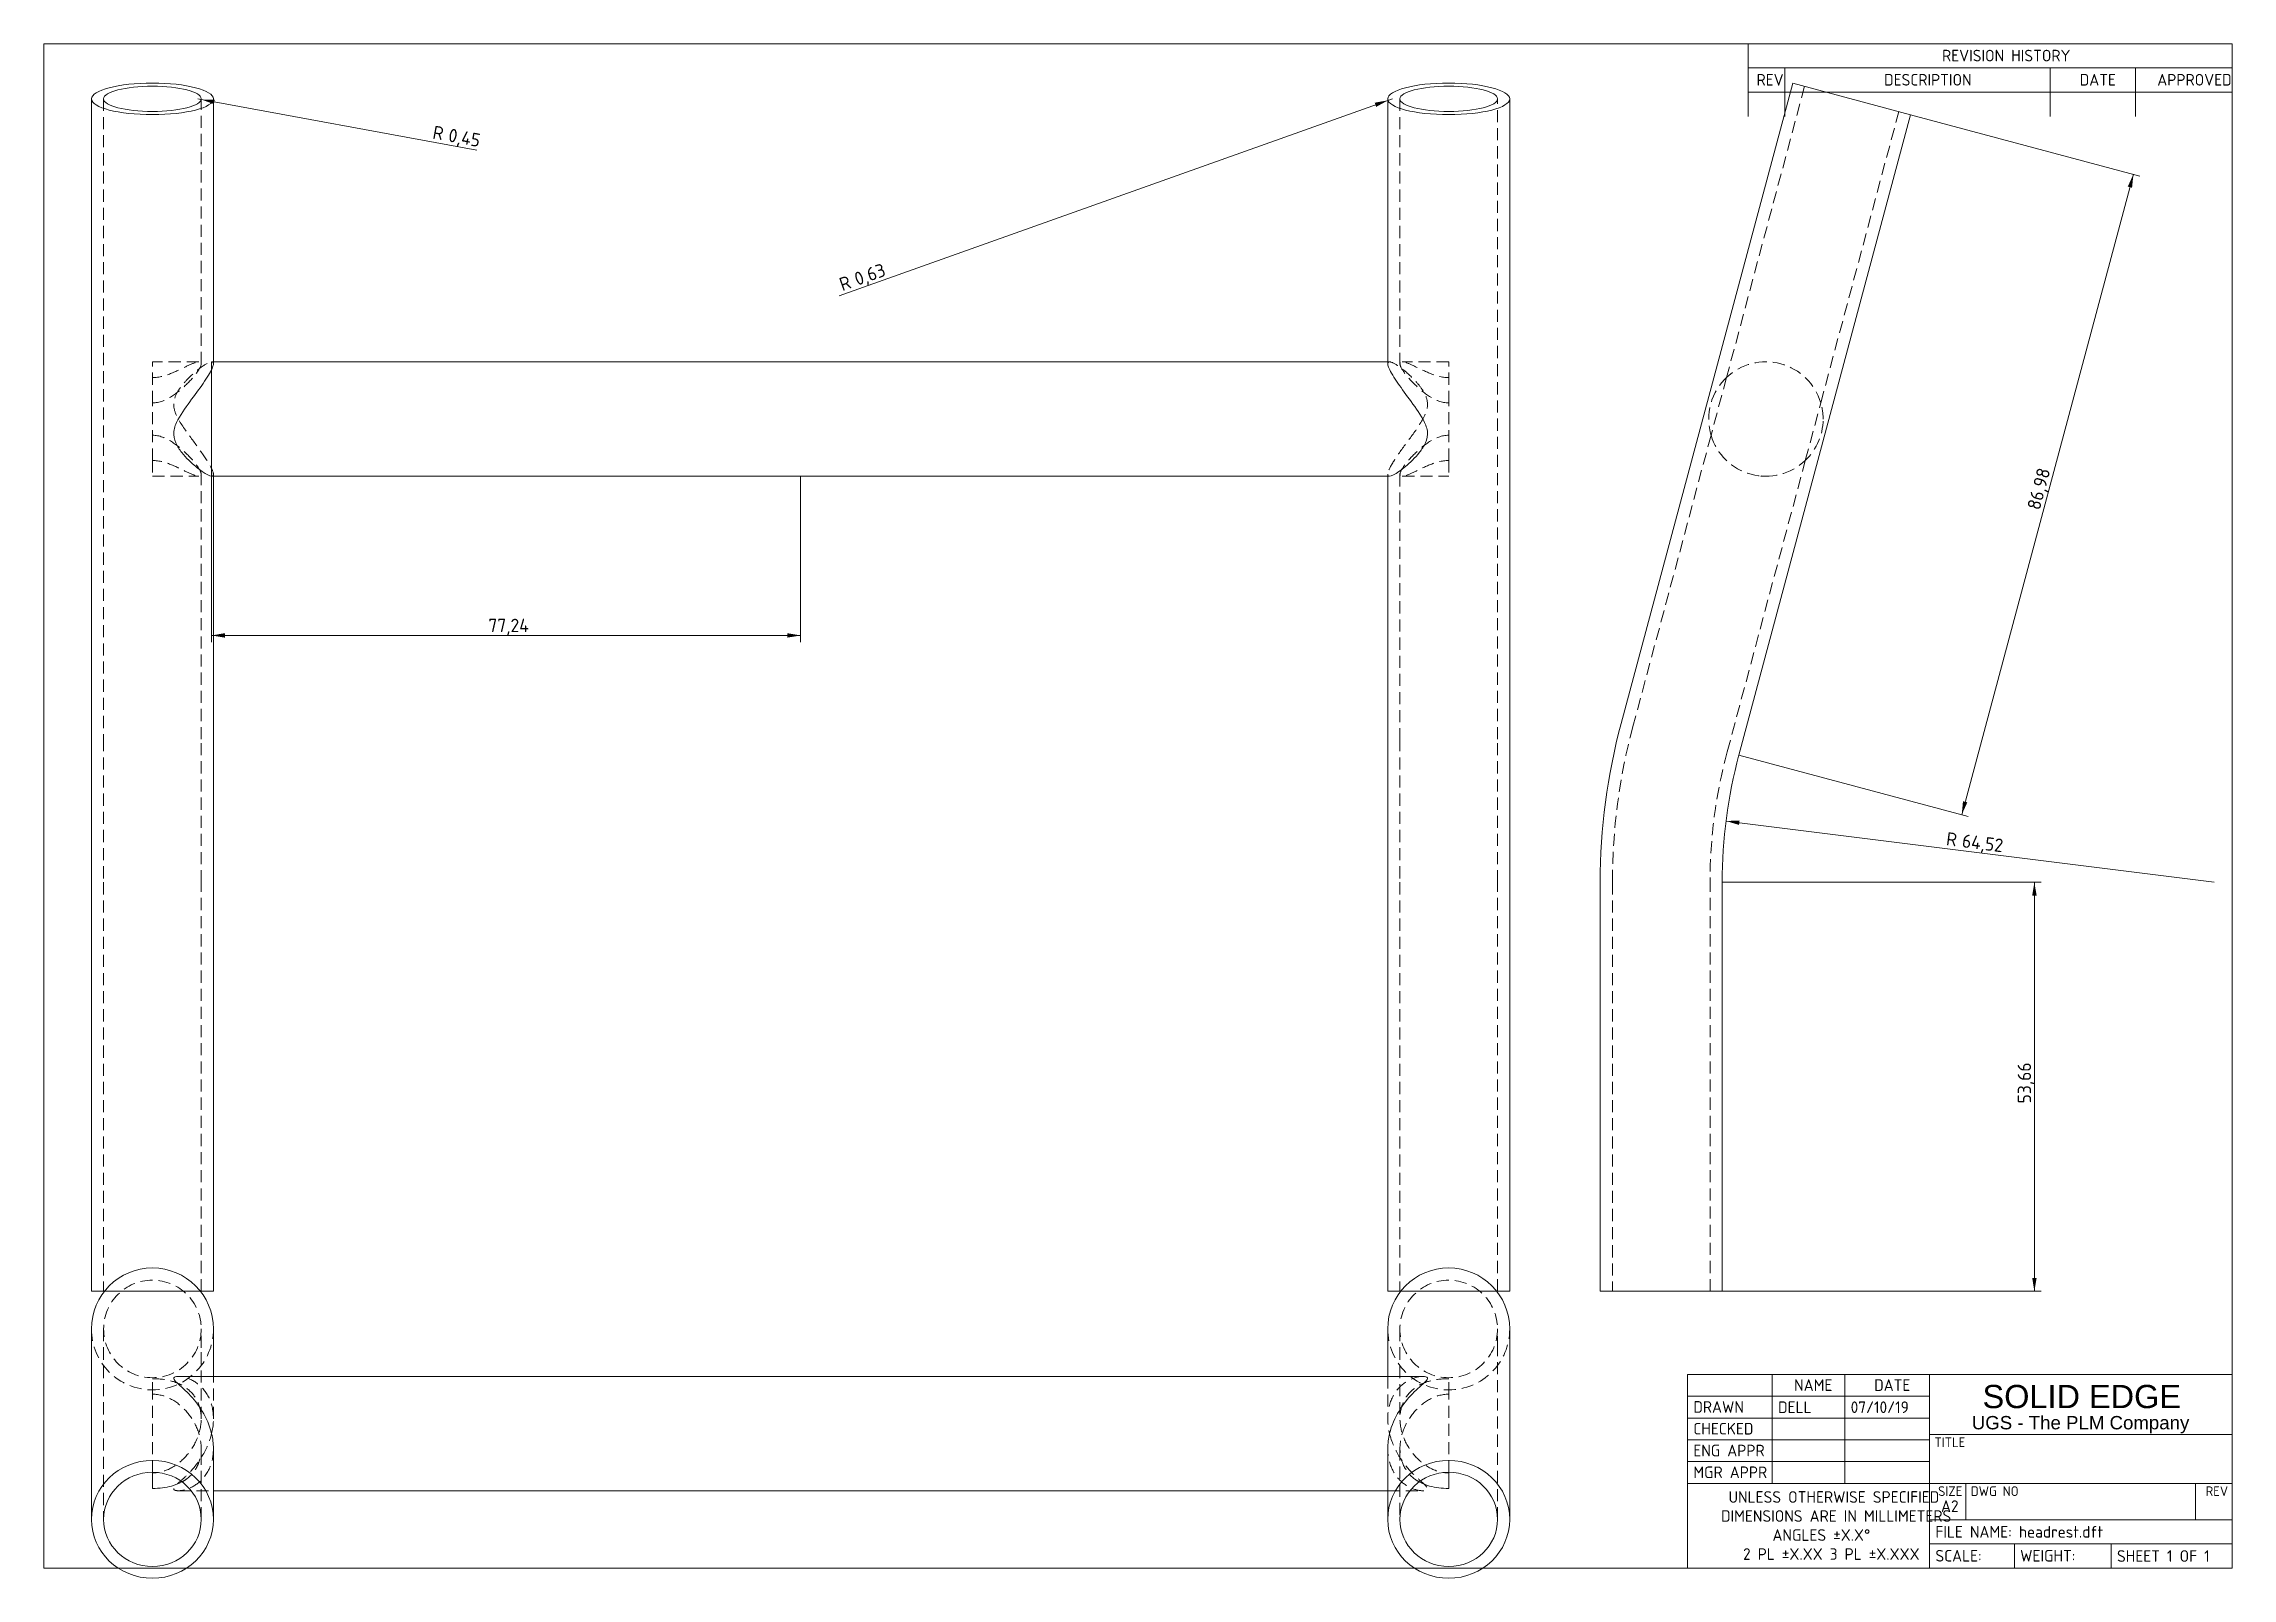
# Model space of a CAD drawing. Extents: x 10 to 584, y 7 to 410.
import ezdxf
from ezdxf.enums import TextEntityAlignment as Align

# ---------------------------------------------------------------- set-up
doc = ezdxf.new("R2010")
doc.units = 0
doc.header["$LTSCALE"] = 25.4
doc.header["$MEASUREMENT"] = 0
doc.linetypes.add('HIDDEN2', pattern=[0.1875, 0.125, -0.0625])
doc.layers.get('0').update_dxf_attribs({"linetype": 'CONTINUOUS'})
doc.layers.add('DEFAULT', color=7, linetype='CONTINUOUS')
doc.layers.add('HEADREST', color=7, linetype='CONTINUOUS')
doc.styles.add('arial_ttfB', font='arial.ttf')
doc.styles.add('arial_ttfI', font='arial.ttf')
doc.styles.add('seiso_ttf', font='seiso.ttf')
doc.styles.add('seiso_ttfB', font='seiso.ttf')

# ---------------------------------------------------------------- blocks, each defined once
blk = doc.blocks.new('SE1')
at = {"layer": 'HEADREST', "color": 7, "linetype": 'CONTINUOUS', "lineweight": 0}
for p, q in [((22.5, 395.54), (22.5, 227.51)), ((54.5, 326.01), (54.5, 395.54)), ((362.5, 395.54), (362.5, 326)), ((394.5, 227.51), (394.5, 395.54)), ((362.5, 326.52), (54.5, 326.52)), ((54.03, 296.52), (362.98, 296.52)), ((54.5, 227.51), (54.5, 296.52)), ((362.5, 296.52), (362.5, 227.51)), ((22.5, 227.51), (22.5, 189.97)), ((54.5, 189.97), (54.5, 227.51)), ((362.5, 227.51), (362.5, 189.97)), ((394.5, 189.97), (394.5, 227.51)), ((22.5, 189.97), (22.5, 82.66)), ((54.5, 82.66), (54.5, 189.97)), ((362.5, 189.97), (362.5, 82.66)), ((394.5, 82.66), (394.5, 189.97)), ((54.5, 82.66), (22.5, 82.66)), ((362.5, 82.66), (394.5, 82.66))]:
    blk.add_line(p, q, dxfattribs=at)
at = {"layer": 'HEADREST', "color": 7, "linetype": 'HIDDEN2', "lineweight": 0}
for p, q in [((25.7, 395.54), (25.7, 227.51)), ((51.3, 326.01), (51.3, 395.54)), ((365.7, 395.54), (365.7, 326.01)), ((391.3, 227.51), (391.3, 395.54)), ((38.5, 315.76), (38.5, 326.52)), ((50.68, 326.52), (38.5, 326.52)), ((54.5, 326.52), (54.02, 326.52)), ((362.98, 326.52), (362.5, 326.52)), ((378.5, 326.52), (366.33, 326.52)), ((378.5, 315.76), (378.5, 326.52)), ((38.5, 300.65), (38.5, 315.76)), ((378.5, 300.65), (378.5, 315.76)), ((38.5, 300.65), (38.5, 296.52)), ((378.5, 300.65), (378.5, 296.52)), ((38.5, 296.52), (50.68, 296.52)), ((51.3, 227.51), (51.3, 297.04)), ((54.5, 296.52), (54.5, 297.04)), ((362.5, 297.05), (362.5, 296.52)), ((365.7, 297.04), (365.7, 227.51)), ((366.33, 296.52), (378.5, 296.52)), ((25.7, 227.51), (25.7, 189.97)), ((51.3, 189.97), (51.3, 227.51)), ((365.7, 227.51), (365.7, 189.97)), ((391.3, 189.97), (391.3, 227.51)), ((25.7, 189.97), (25.7, 82.66)), ((51.3, 82.66), (51.3, 189.97)), ((365.7, 189.97), (365.7, 82.66)), ((391.3, 82.66), (391.3, 189.97))]:
    blk.add_line(p, q, dxfattribs=at)
at = {"layer": 'HEADREST', "color": 7, "linetype": 'CONTINUOUS', "lineweight": 0}
for centre, major_axis in [((38.5, 395.54), (16, 0)), ((38.5, 395.54), (12.8, 0)), ((378.5, 395.54), (16, 0)), ((378.5, 395.54), (12.8, 0))]:
    blk.add_ellipse(centre, major_axis=major_axis, ratio=0.258819, dxfattribs=at)
at = {"layer": 'HEADREST', "color": 7, "linetype": 'HIDDEN2', "lineweight": 0}
for points, knots in [([(38.5, 315.76), (40.33, 315.76), (42.03, 316.51), (45, 318.38), (46.3, 319.5), (48.56, 321.72), (49.52, 322.82), (50.91, 324.75), (51.3, 325.54), (51.31, 326.47), (50.92, 326.61), (49.54, 326.32), (48.57, 325.9), (46.32, 324.83), (45.01, 324.16), (42.05, 322.94), (40.33, 322.39), (38.5, 322.39)], [0, 0, 0, 0, 0.125, 0.125, 0.25, 0.25, 0.375, 0.375, 0.5, 0.5, 0.625, 0.625, 0.75, 0.75, 0.875, 0.875, 1, 1, 1, 1]), ([(54.03, 296.52), (54.54, 296.52), (54.64, 297.01), (53.95, 298.82), (53.17, 300.14), (51.2, 303.05), (50, 304.68), (47.54, 308.04), (46.21, 309.79), (44.66, 312.69), (44.23, 313.72), (43.98, 315.86), (44.22, 316.9), (45.05, 318.74), (45.62, 319.55), (46.8, 321.04), (47.43, 321.72), (49.29, 323.57), (50.51, 324.59), (52.64, 326.08), (53.53, 326.53), (54.34, 326.52), (54.5, 326.34), (54.5, 326)], [0, 0, 0, 0, 0.0625, 0.0625, 0.125, 0.125, 0.1875, 0.1875, 0.25, 0.25, 0.28125, 0.28125, 0.3125, 0.3125, 0.34375, 0.34375, 0.375, 0.375, 0.4375, 0.4375, 0.5, 0.5, 0.537488, 0.537488, 0.537488, 0.537488]), ([(362.51, 326.01), (362.51, 326.34), (362.67, 326.52), (363.5, 326.52), (364.4, 326.06), (366.52, 324.57), (367.77, 323.53), (369.62, 321.67), (370.25, 320.99), (371.43, 319.49), (372, 318.67), (372.82, 316.82), (373.03, 315.77), (372.75, 313.65), (372.31, 312.62), (370.75, 309.73), (369.43, 307.99), (366.97, 304.63), (365.77, 303.01), (363.82, 300.11), (363.06, 298.82), (362.36, 297), (362.46, 296.52), (362.98, 296.52)], [0.4621905, 0.4621905, 0.4621905, 0.4621905, 0.5, 0.5, 0.5625, 0.5625, 0.625, 0.625, 0.65625, 0.65625, 0.6875, 0.6875, 0.71875, 0.71875, 0.75, 0.75, 0.8125, 0.8125, 0.875, 0.875, 0.9375, 0.9375, 1, 1, 1, 1]), ([(378.5, 315.76), (376.68, 315.76), (374.97, 316.51), (372.01, 318.38), (370.71, 319.5), (368.45, 321.72), (367.49, 322.82), (366.1, 324.75), (365.71, 325.54), (365.7, 326.47), (366.09, 326.61), (367.47, 326.32), (368.44, 325.9), (370.69, 324.83), (372, 324.16), (374.96, 322.94), (376.68, 322.39), (378.5, 322.39)], [0, 0, 0, 0, 0.125, 0.125, 0.25, 0.25, 0.375, 0.375, 0.5, 0.5, 0.625, 0.625, 0.75, 0.75, 0.875, 0.875, 1, 1, 1, 1]), ([(38.5, 307.28), (40.33, 307.28), (42.03, 306.53), (45, 304.66), (46.3, 303.54), (48.56, 301.33), (49.52, 300.22), (50.91, 298.29), (51.3, 297.5), (51.31, 296.57), (50.92, 296.43), (49.54, 296.73), (48.57, 297.14), (46.32, 298.21), (45.01, 298.89), (42.05, 300.1), (40.33, 300.65), (38.5, 300.65)], [0, 0, 0, 0, 0.125, 0.125, 0.25, 0.25, 0.375, 0.375, 0.5, 0.5, 0.625, 0.625, 0.75, 0.75, 0.875, 0.875, 1, 1, 1, 1]), ([(378.5, 307.28), (376.68, 307.28), (374.97, 306.53), (372.01, 304.66), (370.71, 303.54), (368.45, 301.33), (367.49, 300.22), (366.1, 298.29), (365.71, 297.5), (365.7, 296.57), (366.09, 296.43), (367.47, 296.73), (368.44, 297.14), (370.69, 298.21), (372, 298.89), (374.96, 300.1), (376.68, 300.65), (378.5, 300.65)], [0, 0, 0, 0, 0.125, 0.125, 0.25, 0.25, 0.375, 0.375, 0.5, 0.5, 0.625, 0.625, 0.75, 0.75, 0.875, 0.875, 1, 1, 1, 1])]:
    blk.add_open_spline(points, degree=3, knots=knots, dxfattribs=at)
at = {"layer": 'HEADREST', "color": 7, "linetype": 'CONTINUOUS', "lineweight": 0}
for points, knots in [([(54.5, 326), (54.5, 325.78), (54.43, 325.48), (53.94, 324.2), (53.17, 322.9), (51.21, 319.99), (50.01, 318.38), (47.55, 315.01), (46.23, 313.27), (44.67, 310.36), (44.24, 309.33), (43.98, 307.22), (44.21, 306.16), (45.04, 304.32), (45.6, 303.51), (46.79, 302.02), (47.41, 301.35), (49.26, 299.5), (50.5, 298.46), (52.62, 296.98), (53.51, 296.52), (54.03, 296.52)], [0.537488, 0.537488, 0.537488, 0.537488, 0.5625, 0.5625, 0.625, 0.625, 0.6875, 0.6875, 0.75, 0.75, 0.78125, 0.78125, 0.8125, 0.8125, 0.84375, 0.84375, 0.875, 0.875, 0.9375, 0.9375, 1, 1, 1, 1]), ([(362.98, 296.52), (363.5, 296.52), (364.39, 296.98), (366.52, 298.47), (367.76, 299.51), (369.63, 301.38), (370.25, 302.05), (371.43, 303.55), (372, 304.37), (372.82, 306.23), (373.03, 307.29), (372.75, 309.4), (372.31, 310.43), (370.74, 313.32), (369.43, 315.05), (366.95, 318.43), (365.79, 320.01), (363.82, 322.94), (363.05, 324.24), (362.57, 325.49), (362.51, 325.78), (362.51, 326.01)], [0, 0, 0, 0, 0.0625, 0.0625, 0.125, 0.125, 0.15625, 0.15625, 0.1875, 0.1875, 0.21875, 0.21875, 0.25, 0.25, 0.3125, 0.3125, 0.375, 0.375, 0.4375, 0.4375, 0.4621905, 0.4621905, 0.4621905, 0.4621905])]:
    blk.add_open_spline(points, degree=3, knots=knots, dxfattribs=at)
blk = doc.blocks.new('SE3')
at = {"layer": 'HEADREST', "color": 7, "linetype": 'CONTINUOUS', "lineweight": 0}
for p, q in [((468.74, 399.68), (423.72, 231.65)), ((499.65, 391.39), (468.74, 399.68)), ((454.63, 223.36), (499.65, 391.39)), ((418.23, 189.97), (418.23, 82.66)), ((450.23, 82.66), (450.23, 189.97)), ((450.23, 82.66), (418.23, 82.66))]:
    blk.add_line(p, q, dxfattribs=at)
at = {"layer": 'HEADREST', "color": 7, "linetype": 'HIDDEN2', "lineweight": 0}
for p, q in [((471.84, 398.85), (451.35, 322.39)), ((476.08, 315.76), (496.56, 392.22)), ((451.35, 322.39), (447.3, 307.28)), ((472.03, 300.65), (476.08, 315.76)), ((447.3, 307.28), (426.81, 230.82)), ((451.54, 224.19), (472.03, 300.65)), ((421.43, 189.97), (421.43, 82.66)), ((447.03, 82.66), (447.03, 189.97))]:
    blk.add_line(p, q, dxfattribs=at)
for centre, radius, start, end in [((461.69, 311.52), 15, 132.07677, 196.9521), ((461.69, 311.52), 15, 16.42391, 133.57609), ((461.69, 311.52), 15, 0, 17.47465), ((461.69, 311.52), 15, 309.45039, 360), ((461.69, 311.52), 15, 196.42391, 313.57609), ((461.69, 311.52), 15, 264.83829, 272.43598), ((579.27, 189.97), 157.84, 165, 180), ((579.27, 189.97), 132.24, 165, 180)]:
    blk.add_arc(centre, radius, start, end, dxfattribs=at)
at = {"layer": 'HEADREST', "color": 7, "linetype": 'CONTINUOUS', "lineweight": 0}
for radius in [161.04, 129.04]:
    blk.add_arc((579.27, 189.97), radius, 165, 180, dxfattribs=at)
blk = doc.blocks.new('SE5')
at = {"layer": 'HEADREST', "color": 7, "linetype": 'CONTINUOUS', "lineweight": 0}
for p, q in [((22.5, 72.77), (22.5, 67.82)), ((54.5, 67.82), (54.5, 72.77)), ((362.5, 72.77), (362.5, 67.82)), ((394.5, 67.82), (394.5, 72.77)), ((22.5, 67.82), (22.5, 22.8)), ((54.5, 60.31), (54.5, 67.82)), ((362.5, 67.82), (362.5, 60.31)), ((394.5, 22.8), (394.5, 67.82)), ((371.7, 60.31), (45.31, 60.31)), ((54.5, 22.8), (54.5, 41.43)), ((362.5, 41.43), (362.5, 22.8)), ((38.5, 30.92), (38.5, 35.16)), ((378.5, 30.92), (378.5, 35.16)), ((54.5, 30.31), (362.5, 30.31))]:
    blk.add_line(p, q, dxfattribs=at)
at = {"layer": 'HEADREST', "color": 7, "linetype": 'HIDDEN2', "lineweight": 0}
for p, q in [((25.7, 72.77), (25.7, 67.82)), ((51.3, 67.82), (51.3, 72.77)), ((365.7, 72.77), (365.7, 67.82)), ((391.3, 67.82), (391.3, 72.77)), ((25.7, 67.82), (25.7, 22.8)), ((51.3, 49.19), (51.3, 67.82)), ((365.7, 67.82), (365.7, 49.19)), ((391.3, 22.8), (391.3, 67.82)), ((38.5, 55.65), (38.5, 59.7)), ((54.5, 49.19), (54.5, 60.31)), ((362.5, 60.31), (362.5, 49.19)), ((378.5, 55.65), (378.5, 59.7)), ((38.5, 35.16), (38.5, 55.65)), ((378.5, 35.16), (378.5, 55.65)), ((51.3, 22.8), (51.3, 41.43)), ((365.7, 41.43), (365.7, 22.8)), ((45.3, 30.31), (54.5, 30.31)), ((362.5, 30.31), (371.7, 30.31))]:
    blk.add_line(p, q, dxfattribs=at)
for centre in [(38.5, 72.77), (378.5, 72.77)]:
    blk.add_circle(centre, 12.8, dxfattribs=at)
at = {"layer": 'HEADREST', "color": 7, "linetype": 'CONTINUOUS', "lineweight": 0}
for centre in [(38.5, 72.77), (378.5, 72.77)]:
    blk.add_arc(centre, 16, 0, 180, dxfattribs=at)
at = {"layer": 'HEADREST', "color": 7, "linetype": 'HIDDEN2', "lineweight": 0}
for centre in [(38.5, 72.77), (378.5, 72.77)]:
    blk.add_arc(centre, 16, 180, 360, dxfattribs=at)
at = {"layer": 'HEADREST', "color": 7, "linetype": 'CONTINUOUS', "lineweight": 0}
for centre, major_axis in [((38.5, 22.8), (-16, 0)), ((38.5, 22.8), (-12.8, 0)), ((378.5, 22.8), (-16, 0)), ((378.5, 22.8), (-12.8, 0))]:
    blk.add_ellipse(centre, major_axis=major_axis, ratio=0.965926, dxfattribs=at)
at = {"layer": 'HEADREST', "color": 7, "linetype": 'HIDDEN2', "lineweight": 0}
for points, knots in [([(38.5, 59.7), (40.33, 59.7), (42.03, 59.5), (45, 58.69), (46.3, 58.09), (48.56, 56.4), (49.52, 55.32), (50.91, 52.58), (51.3, 50.94), (51.31, 47.49), (50.92, 45.66), (49.54, 42.33), (48.57, 40.82), (46.32, 38.26), (45.01, 37.16), (42.05, 35.53), (40.33, 34.97), (38.5, 34.97)], [0, 0, 0, 0, 0.125, 0.125, 0.25, 0.25, 0.375, 0.375, 0.5, 0.5, 0.625, 0.625, 0.75, 0.75, 0.875, 0.875, 1, 1, 1, 1]), ([(54.03, 45.31), (54.54, 47.46), (54.64, 49.67), (53.95, 53.58), (53.17, 55.27), (51.2, 57.85), (50, 58.78), (47.59, 59.99), (46.31, 60.31), (45.29, 60.31)], [0, 0, 0, 0, 0.0625, 0.0625, 0.125, 0.125, 0.1875, 0.1875, 0.2477238, 0.2477238, 0.2477238, 0.2477238]), ([(371.71, 60.31), (370.68, 60.31), (369.4, 59.99), (366.97, 58.76), (365.77, 57.82), (363.82, 55.24), (363.06, 53.58), (362.36, 49.65), (362.46, 47.46), (362.98, 45.31)], [0.7515232, 0.7515232, 0.7515232, 0.7515232, 0.8125, 0.8125, 0.875, 0.875, 0.9375, 0.9375, 1, 1, 1, 1]), ([(378.5, 59.7), (376.68, 59.7), (374.97, 59.5), (372.01, 58.69), (370.71, 58.09), (368.45, 56.4), (367.49, 55.32), (366.1, 52.58), (365.71, 50.94), (365.7, 47.49), (366.09, 45.66), (367.47, 42.33), (368.44, 40.82), (370.69, 38.26), (372, 37.16), (374.96, 35.53), (376.68, 34.97), (378.5, 34.97)], [0, 0, 0, 0, 0.125, 0.125, 0.25, 0.25, 0.375, 0.375, 0.5, 0.5, 0.625, 0.625, 0.75, 0.75, 0.875, 0.875, 1, 1, 1, 1]), ([(46.24, 32.61), (46.65, 32.84), (47.05, 33.1), (48.56, 34.22), (49.52, 35.31), (50.91, 38.05), (51.3, 39.68), (51.31, 43.14), (50.92, 44.96), (49.54, 48.3), (48.57, 49.81), (46.32, 52.37), (45.01, 53.46), (42.05, 55.09), (40.33, 55.65), (38.5, 55.65)], [0.2082883, 0.2082883, 0.2082883, 0.2082883, 0.25, 0.25, 0.375, 0.375, 0.5, 0.5, 0.625, 0.625, 0.75, 0.75, 0.875, 0.875, 1, 1, 1, 1]), ([(370.77, 32.61), (370.35, 32.84), (369.96, 33.1), (368.45, 34.22), (367.49, 35.31), (366.1, 38.05), (365.71, 39.68), (365.7, 43.14), (366.09, 44.96), (367.47, 48.3), (368.44, 49.81), (370.69, 52.37), (372, 53.46), (374.96, 55.09), (376.68, 55.65), (378.5, 55.65)], [0.2082883, 0.2082883, 0.2082883, 0.2082883, 0.25, 0.25, 0.375, 0.375, 0.5, 0.5, 0.625, 0.625, 0.75, 0.75, 0.875, 0.875, 1, 1, 1, 1]), ([(54.5, 41.43), (54.5, 40.59), (54.43, 39.76), (53.94, 37.02), (53.17, 35.35), (51.21, 32.78), (50.01, 31.85), (47.55, 30.61), (46.23, 30.29), (44.67, 30.33), (44.24, 30.43), (43.98, 30.9), (44.21, 31.27), (45.04, 32.12), (45.6, 32.6), (46.79, 33.67), (47.41, 34.25), (49.26, 36.17), (50.5, 37.69), (52.62, 41.18), (53.51, 43.16), (54.03, 45.31)], [0.5374887, 0.5374887, 0.5374887, 0.5374887, 0.5625, 0.5625, 0.625, 0.625, 0.6875, 0.6875, 0.75, 0.75, 0.78125, 0.78125, 0.8125, 0.8125, 0.84375, 0.84375, 0.875, 0.875, 0.9375, 0.9375, 1, 1, 1, 1]), ([(362.98, 45.31), (363.5, 43.16), (364.39, 41.17), (366.52, 37.67), (367.76, 36.15), (369.63, 34.23), (370.25, 33.64), (371.43, 32.57), (372, 32.09), (372.82, 31.24), (373.03, 30.88), (372.75, 30.42), (372.31, 30.32), (370.74, 30.3), (369.43, 30.62), (366.95, 31.88), (365.79, 32.79), (363.82, 35.39), (363.05, 37.08), (362.57, 39.79), (362.51, 40.6), (362.51, 41.43)], [0, 0, 0, 0, 0.0625, 0.0625, 0.125, 0.125, 0.15625, 0.15625, 0.1875, 0.1875, 0.21875, 0.21875, 0.25, 0.25, 0.3125, 0.3125, 0.375, 0.375, 0.4375, 0.4375, 0.4621861, 0.4621861, 0.4621861, 0.4621861])]:
    blk.add_open_spline(points, degree=3, knots=knots, dxfattribs=at)
at = {"layer": 'HEADREST', "color": 7, "linetype": 'CONTINUOUS', "lineweight": 0}
for points, knots in [([(45.29, 60.31), (45.26, 60.31), (45.22, 60.31), (44.66, 60.3), (44.23, 60.19), (43.98, 59.71), (44.22, 59.35), (45.05, 58.5), (45.62, 58.01), (46.8, 56.94), (47.43, 56.35), (49.29, 54.42), (50.51, 52.92), (52.64, 49.4), (53.53, 47.39), (54.34, 44.01), (54.5, 42.7), (54.5, 41.43)], [0.2477238, 0.2477238, 0.2477238, 0.2477238, 0.25, 0.25, 0.28125, 0.28125, 0.3125, 0.3125, 0.34375, 0.34375, 0.375, 0.375, 0.4375, 0.4375, 0.5, 0.5, 0.5374887, 0.5374887, 0.5374887, 0.5374887]), ([(362.51, 41.43), (362.51, 42.7), (362.67, 44.03), (363.5, 47.47), (364.4, 49.47), (366.52, 52.96), (367.77, 54.48), (369.62, 56.4), (370.25, 56.98), (371.43, 58.05), (372, 58.54), (372.82, 59.38), (373.03, 59.74), (372.75, 60.2), (372.31, 60.3), (371.76, 60.31), (371.74, 60.31), (371.71, 60.31)], [0.4621861, 0.4621861, 0.4621861, 0.4621861, 0.5, 0.5, 0.5625, 0.5625, 0.625, 0.625, 0.65625, 0.65625, 0.6875, 0.6875, 0.71875, 0.71875, 0.75, 0.75, 0.7515232, 0.7515232, 0.7515232, 0.7515232]), ([(38.5, 30.92), (40.33, 30.92), (42.03, 31.13), (44.5, 31.8), (45.41, 32.16), (46.24, 32.61)], [0, 0, 0, 0, 0.125, 0.125, 0.2082883, 0.2082883, 0.2082883, 0.2082883]), ([(378.5, 30.92), (376.68, 30.92), (374.97, 31.13), (372.5, 31.8), (371.6, 32.16), (370.77, 32.61)], [0, 0, 0, 0, 0.125, 0.125, 0.2082883, 0.2082883, 0.2082883, 0.2082883])]:
    blk.add_open_spline(points, degree=3, knots=knots, dxfattribs=at)
blk = doc.blocks.new('SE6')
at = {"layer": 'DEFAULT', "linetype": 'CONTINUOUS'}
blk.add_hatch(color=136, dxfattribs=at).paths.add_polyline_path([(359.47, 393.43), (362.57, 395.15), (359.08, 394.53)])
at = {"layer": 'DEFAULT', "color": 136, "linetype": 'CONTINUOUS', "lineweight": 0}
blk.add_line((363.76, 395.58), (218.61, 343.82), dxfattribs=at)
at = {"layer": 'DEFAULT', "color": 136, "linetype": 'CONTINUOUS', "lineweight": 0, "style": 'seiso_ttf'}
for s, p in [('0,63', (222.22, 349.75)), ('R', (218.29, 348.35))]:
    blk.add_text(s, height=3.5, rotation=19.62695, dxfattribs=at).set_placement(p, align=Align.TOP_LEFT)
blk = doc.blocks.new('SE7')
at = {"layer": 'DEFAULT', "linetype": 'CONTINUOUS'}
blk.add_hatch(color=136, dxfattribs=at).paths.add_polyline_path([(54.84, 395.32), (51.29, 395.38), (54.63, 394.17)])
at = {"layer": 'DEFAULT', "color": 136, "linetype": 'CONTINUOUS', "lineweight": 0}
blk.add_line((50.41, 395.54), (123.6, 382.07), dxfattribs=at)
at = {"layer": 'DEFAULT', "color": 136, "linetype": 'CONTINUOUS', "lineweight": 0, "style": 'seiso_ttf'}
for s, p in [('R', (112.44, 388.57)), ('0,45', (116.54, 387.82))]:
    blk.add_text(s, height=3.5, rotation=349.57092, dxfattribs=at).set_placement(p, align=Align.TOP_LEFT)
blk = doc.blocks.new('SE8')
at = {"layer": 'DEFAULT', "linetype": 'CONTINUOUS'}
for points in [[(57.52, 254.16), (54.02, 254.74), (57.52, 255.33)], [(205, 254.16), (208.5, 254.74), (205, 255.33)]]:
    blk.add_hatch(color=136, dxfattribs=at).paths.add_polyline_path(points)
at = {"layer": 'DEFAULT', "color": 136, "linetype": 'CONTINUOUS', "lineweight": 0}
for p, q in [((54.02, 326.52), (54.02, 252.99)), ((208.5, 296.52), (208.5, 252.99)), ((54.02, 254.74), (208.5, 254.74))]:
    blk.add_line(p, q, dxfattribs=at)
at = {"layer": 'DEFAULT', "color": 136, "linetype": 'CONTINUOUS', "lineweight": 0, "style": 'seiso_ttf'}
blk.add_text('77,24', height=3.5, dxfattribs=at).set_placement((126.61, 259.12), align=Align.TOP_LEFT)
blk = doc.blocks.new('SE9')
at = {"layer": 'DEFAULT', "linetype": 'CONTINUOUS'}
for points in [[(557.73, 372.21), (558.07, 375.74), (556.6, 372.51)], [(514.52, 210.94), (513.05, 207.71), (513.39, 211.24)]]:
    blk.add_hatch(color=136, dxfattribs=at).paths.add_polyline_path(points)
at = {"layer": 'DEFAULT', "color": 136, "linetype": 'CONTINUOUS', "lineweight": 0}
for p, q in [((499.65, 391.39), (559.76, 375.29)), ((513.05, 207.71), (558.07, 375.74)), ((454.63, 223.36), (514.74, 207.26))]:
    blk.add_line(p, q, dxfattribs=at)
at = {"layer": 'DEFAULT', "color": 136, "linetype": 'CONTINUOUS', "lineweight": 0, "style": 'seiso_ttf'}
blk.add_text('86,98', height=3.5, rotation=75, dxfattribs=at).set_placement((530.12, 288.33), align=Align.TOP_LEFT)
blk = doc.blocks.new('SE10')
at = {"layer": 'DEFAULT', "linetype": 'CONTINUOUS'}
for points in [[(532.7, 186.47), (532.11, 189.97), (531.53, 186.47)], [(532.7, 86.16), (532.11, 82.66), (531.53, 86.16)]]:
    blk.add_hatch(color=136, dxfattribs=at).paths.add_polyline_path(points)
at = {"layer": 'DEFAULT', "color": 136, "linetype": 'CONTINUOUS', "lineweight": 0}
for p, q in [((450.23, 189.97), (533.86, 189.97)), ((532.11, 82.66), (532.11, 189.97)), ((450.23, 82.66), (533.86, 82.66))]:
    blk.add_line(p, q, dxfattribs=at)
at = {"layer": 'DEFAULT', "color": 136, "linetype": 'CONTINUOUS', "lineweight": 0, "style": 'seiso_ttf'}
blk.add_text('53,66', height=3.5, rotation=90, dxfattribs=at).set_placement((527.74, 131.94), align=Align.TOP_LEFT)
blk = doc.blocks.new('SE11')
at = {"layer": 'DEFAULT', "linetype": 'CONTINUOUS'}
blk.add_hatch(color=136, dxfattribs=at).paths.add_polyline_path([(454.64, 205.02), (451.24, 206.04), (454.78, 206.18)])
at = {"layer": 'DEFAULT', "color": 136, "linetype": 'CONTINUOUS', "lineweight": 0}
blk.add_line((579.27, 189.97), (451.24, 206.04), dxfattribs=at)
at = {"layer": 'DEFAULT', "color": 136, "linetype": 'CONTINUOUS', "lineweight": 0, "style": 'seiso_ttf'}
for s, p in [('R', (509.27, 203.16)), ('64,52', (513.41, 202.64))]:
    blk.add_text(s, height=3.5, rotation=352.84696, dxfattribs=at).set_placement(p, align=Align.TOP_LEFT)
blk = doc.blocks.new('SE12')
at = {"color": 136, "linetype": 'CONTINUOUS', "lineweight": 0, "style": 'seiso_ttf'}
blk.add_text('DELL', height=3.048, dxfattribs=at).set_placement((464.874, 53.7515), align=Align.TOP_LEFT)
blk = doc.blocks.new('SE13')
at = {"color": 136, "linetype": 'CONTINUOUS', "lineweight": 0, "style": 'seiso_ttf'}
blk.add_text('07/10/19', height=3.048, dxfattribs=at).set_placement((483.924, 53.7515), align=Align.TOP_LEFT)
blk = doc.blocks.new('SE14')
at = {"color": 136, "linetype": 'CONTINUOUS', "lineweight": 0, "style": 'seiso_ttf'}
blk.add_text('FILE NAME: headrest.dft', height=3.048, dxfattribs=at).set_placement((506.149, 21.049), align=Align.TOP_LEFT)
blk = doc.blocks.new('SE15')
at = {"color": 136, "linetype": 'CONTINUOUS', "lineweight": 0, "style": 'seiso_ttf'}
blk.add_text('SHEET 1 OF 1', height=3.048, dxfattribs=at).set_placement((553.774, 14.699), align=Align.TOP_LEFT)

msp = doc.modelspace()

# ---------------------------------------------------------------- linework, layer by layer
at = {"layer": 'DEFAULT', "color": 7, "linetype": 'CONTINUOUS', "lineweight": 0}
for p, q in [((584, 410), (10, 410)), ((10, 410), (10, 10)), ((457, 410), (457, 390.95)), ((584, 10), (584, 410)), ((457, 403.65), (584, 403.65)), ((466.65, 403.65), (466.65, 390.95)), ((536.25, 403.65), (536.25, 390.95)), ((558.6, 403.65), (558.6, 390.95)), ((457, 397.3), (584, 397.3)), ((441.12, 10), (441.12, 60.8)), ((441.12, 60.8), (584, 60.8)), ((463.35, 32.23), (463.35, 60.8)), ((482.4, 32.23), (482.4, 60.8)), ((504.62, 10), (504.62, 60.8)), ((441.12, 55.09), (504.62, 55.09)), ((441.12, 49.37), (504.62, 49.37)), ((441.12, 43.66), (504.62, 43.66)), ((504.62, 45.05), (584, 45.05)), ((441.12, 37.94), (504.62, 37.94)), ((441.12, 32.23), (584, 32.23)), ((514.15, 22.7), (514.15, 32.1)), ((574.35, 22.7), (574.35, 32.1)), ((504.62, 22.7), (584, 22.7)), ((504.62, 16.35), (584, 16.35)), ((526.85, 10), (526.85, 16.35)), ((552.25, 10), (552.25, 16.35)), ((10, 10), (584, 10))]:
    msp.add_line(p, q, dxfattribs=at)

# ---------------------------------------------------------------- block references
at = {"layer": 'DEFAULT', "color": 0, "lineweight": 0}
for name in ['SE1', 'SE3', 'SE7', 'SE6', 'SE9', 'SE8', 'SE11', 'SE10', 'SE5', 'SE12', 'SE13', 'SE14', 'SE15']:
    msp.add_blockref(name, (0, 0), dxfattribs=at).dxf.unprotected_set("ltscale", 0)

# ---------------------------------------------------------------- texts
at = {"layer": 'DEFAULT', "color": 7, "linetype": 'CONTINUOUS', "lineweight": 0}
for s, height, style, p in [('REVISION HISTORY', 3.048, 'seiso_ttf', (507.89, 408.42)), ('REV', 3.048, 'seiso_ttf', (459.23, 402.07)), ('DESCRIPTION', 3.048, 'seiso_ttf', (492.69, 402.07)), ('DATE', 3.048, 'seiso_ttf', (544, 402.07)), ('APPROVED', 3.048, 'seiso_ttf', (564.34, 402.07)), ('NAME', 3.048, 'seiso_ttf', (469.1, 59.54)), ('DATE', 3.048, 'seiso_ttf', (490.08, 59.54)), ('SOLID EDGE', 6.096, 'arial_ttfB', (518.51, 58.08)), ('DRAWN', 3.048, 'seiso_ttf', (442.65, 53.82)), ('CHECKED', 3.048, 'seiso_ttf', (442.65, 48.11)), ('UGS - The PLM Company', 3.5, 'arial_ttfI', (515.69, 49.92)), ('ENG APPR', 3.048, 'seiso_ttf', (442.65, 42.39)), ('TITLE', 2.54, 'seiso_ttf', (505.89, 44.3)), ('MGR APPR', 3.048, 'seiso_ttf', (442.65, 36.68)), ('UNLESS OTHERWISE SPECIFIED', 3.048, 'seiso_ttf', (451.89, 30.19)), ('SIZE', 2.54, 'seiso_ttf', (506.85, 31.47)), ('DWG NO', 2.54, 'seiso_ttf', (515.42, 31.47)), ('REV', 2.54, 'seiso_ttf', (577.01, 31.47)), ('DIMENSIONS ARE IN MILLIMETERS', 3.048, 'seiso_ttf', (449.91, 25.2)), ('A2', 3.048, 'seiso_ttfB', (507.62, 27.79)), ('ANGLES ±X.X°', 3.048, 'seiso_ttf', (463.42, 20.21)), ('2 PL ±X.XX 3 PL ±X.XXX', 3.048, 'seiso_ttf', (455.7, 15.22)), ('SCALE:', 3.048, 'seiso_ttf', (506.15, 14.77)), ('WEIGHT:', 3.048, 'seiso_ttf', (528.37, 14.77))]:
    msp.add_text(s, height=height, dxfattribs=dict(at, style=style)).set_placement(p, align=Align.TOP_LEFT)

doc.saveas('drawing.dxf')
